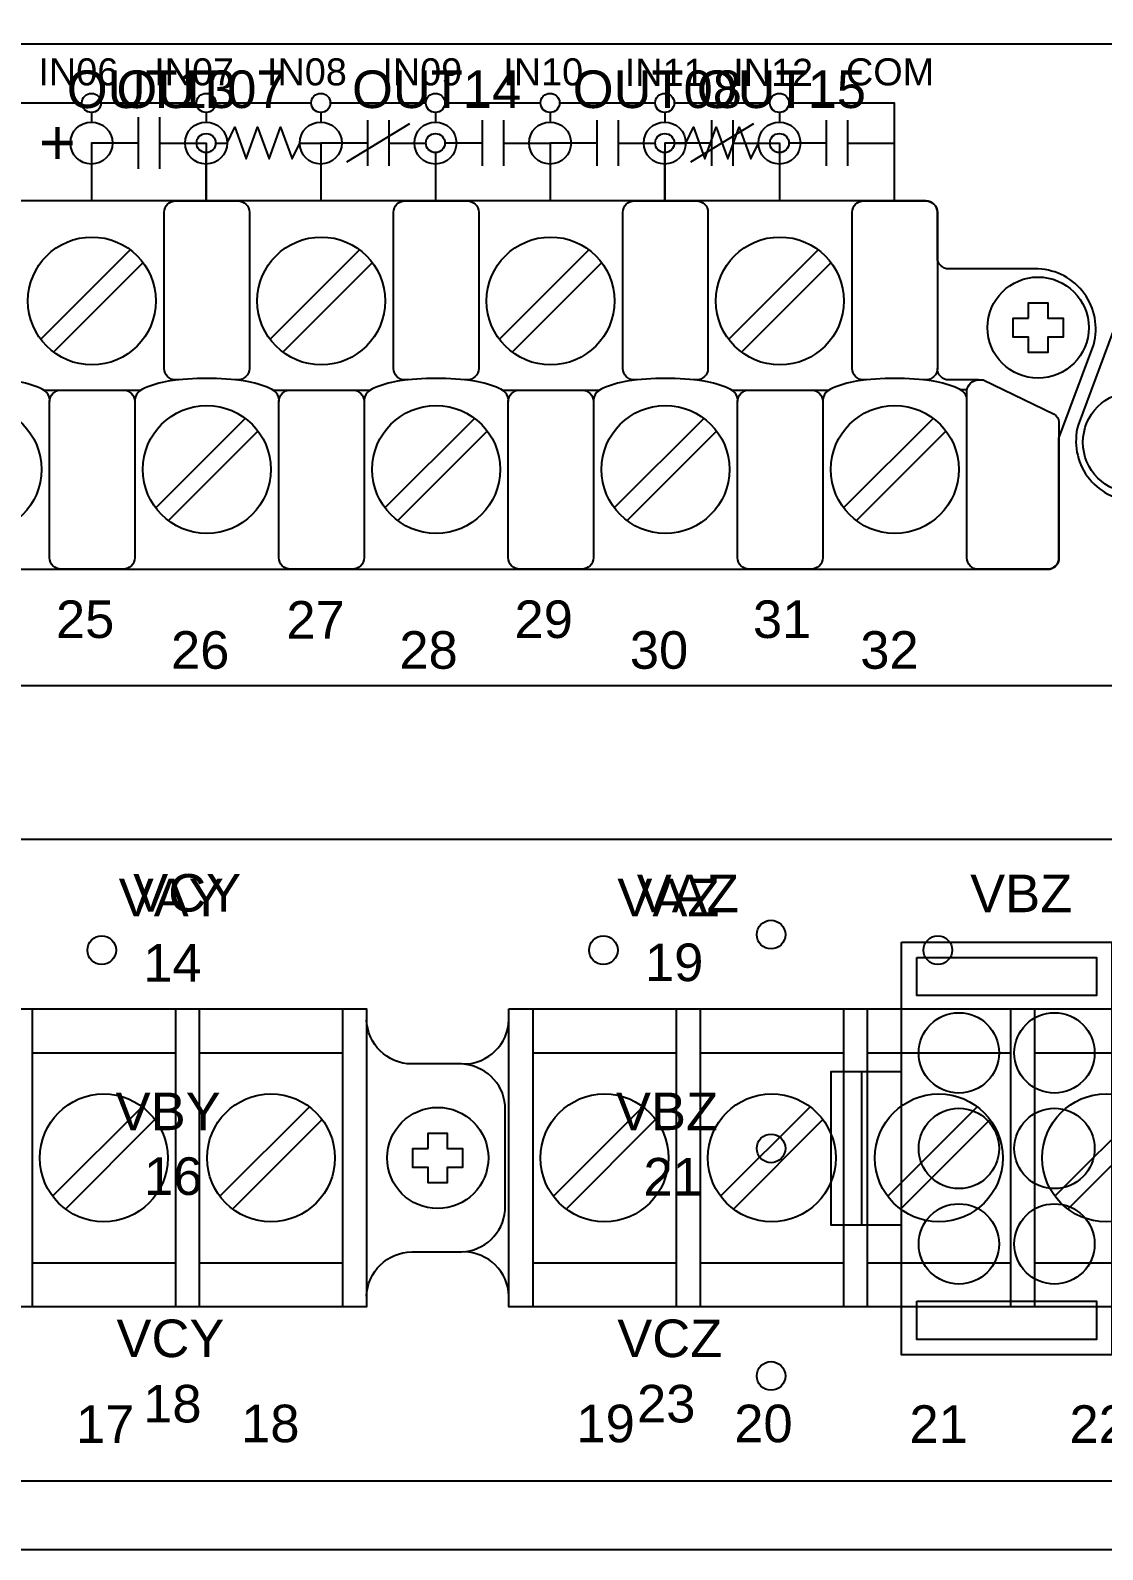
# Model space of a CAD drawing. Extents: x 1 to 47.7, y 0.3 to 34.2.
# Drawn here: x 35.614 to 38.419, y 8.595 to 12.571 of the extents above; entities that cross this region are included whole.
import ezdxf

# ---------------------------------------------------------------- set-up
doc = ezdxf.new("R2010")
doc.units = 0
doc.header["$MEASUREMENT"] = 0
for name, color, linetype in [('1_1__1__SCREW_TERMINAL', 7, 'CONTINUOUS'), ('1_2__2__CONNECTORIZED', 7, 'CONTINUOUS'), ('5_1__0__EMPTY', 7, 'CONTINUOUS'), ('5_2__2___8__OPTOISO_IND_LS', 7, 'CONTINUOUS'), ('5_3__7___8__OPTOISO_IND_LS', 7, 'CONTINUOUS'), ('5_4__4___24__OPTOISO_LS_IN', 7, 'CONTINUOUS'), ('5_5__D___24__OPTOISO_LS_IN', 7, 'CONTINUOUS'), ('5_6__8___8__OPTOISO_IND_LS', 7, 'CONTINUOUS'), ('6_0______DWG_', 7, 'CONTINUOUS')]:
    doc.layers.add(name, color=color, linetype=linetype)
doc.styles.add('ARIAL', font='arial.ttf')

msp = doc.modelspace()

# ---------------------------------------------------------------- linework, layer by layer
at = {"layer": '1_1__1__SCREW_TERMINAL'}
for points in [[(33.8054, 10.0103), (36.493, 10.0103), (36.493, 9.2303), (33.8054, 9.2303)], [(36.8655, 10.0103), (39.5531, 10.0103), (39.5531, 9.2303), (36.8655, 9.2303)], [(36.6544, 9.6451), (36.6544, 9.6854), (36.7043, 9.6854), (36.7043, 9.6451), (36.7445, 9.6451), (36.7445, 9.5951), (36.7043, 9.5951), (36.7043, 9.5552), (36.6544, 9.5552), (36.6544, 9.5951), (36.6142, 9.5951), (36.6142, 9.6451)]]:
    msp.add_lwpolyline(points, close=True, dxfattribs=at)
for points in [[(35.6181, 10.0103), (35.6181, 9.2303)], [(35.9931, 10.0103), (35.9931, 9.2303)], [(36.0554, 10.0103), (36.0554, 9.2303)], [(36.4304, 10.0103), (36.4304, 9.2303)], [(36.9281, 10.0103), (36.9281, 9.2303)], [(37.3031, 10.0103), (37.3031, 9.2303)], [(37.3656, 10.0103), (37.3656, 9.2303)], [(37.7406, 10.0103), (37.7406, 9.2303)], [(37.8031, 10.0103), (37.8031, 9.2303)], [(38.1781, 10.0103), (38.1781, 9.2303)], [(38.2407, 10.0103), (38.2407, 9.2303)], [(35.6181, 9.8952), (35.9931, 9.8952)], [(36.0554, 9.8952), (36.4304, 9.8952)], [(36.9281, 9.8952), (37.3031, 9.8952)], [(37.3656, 9.8952), (37.7406, 9.8952)], [(37.8031, 9.8952), (38.1781, 9.8952)], [(38.2407, 9.8952), (38.6157, 9.8952)], [(35.9059, 9.7543), (35.6717, 9.5201)], [(36.3434, 9.7543), (36.1092, 9.5201)], [(37.216, 9.7543), (36.9819, 9.5201)], [(37.6536, 9.7543), (37.4194, 9.5201)], [(38.0909, 9.7543), (37.8567, 9.5201)], [(38.5285, 9.7543), (38.2943, 9.5201)], [(35.9393, 9.7208), (35.7051, 9.4867)], [(36.3768, 9.7208), (36.1426, 9.4867)], [(37.2495, 9.7208), (37.0153, 9.4867)], [(37.687, 9.7208), (37.4528, 9.4867)], [(38.1243, 9.7208), (37.8902, 9.4867)], [(38.5619, 9.7208), (38.3277, 9.4867)], [(35.9931, 9.3454), (35.6181, 9.3454)], [(36.4304, 9.3454), (36.0554, 9.3454)], [(37.3031, 9.3454), (36.9281, 9.3454)], [(37.7406, 9.3454), (37.3656, 9.3454)], [(38.1781, 9.3454), (37.8031, 9.3454)], [(38.6157, 9.3454), (38.2407, 9.3454)]]:
    msp.add_lwpolyline(points, dxfattribs=at)
for points in [[(36.4932, 9.2584, -0.403969), (36.6111, 9.3743), (36.7413, 9.3743, 0.374201), (36.8559, 9.4831), (36.8559, 9.7575, 0.374201), (36.7413, 9.8663), (36.6111, 9.8663, -0.403969), (36.4932, 9.9822)], [(36.7475, 9.8663, 0.403969), (36.8655, 9.9822)], [(36.8655, 9.2584, 0.403969), (36.7475, 9.3743)]]:
    msp.add_lwpolyline(points, format="xyb", dxfattribs=at)
for centre, radius in [((35.8002, 10.1642), 0.0375), ((37.1128, 10.1642), 0.0375), ((37.9878, 10.1642), 0.0375), ((35.8055, 9.6205), 0.1673), ((36.243, 9.6205), 0.1673), ((37.1157, 9.6205), 0.1673), ((37.5532, 9.6205), 0.1673), ((37.9905, 9.6205), 0.1673), ((38.4281, 9.6205), 0.1673), ((36.6793, 9.6203), 0.1324)]:
    msp.add_circle(centre, radius, dxfattribs=at)
at = {"layer": '1_2__2__CONNECTORIZED'}
for points in [[(37.8931, 10.1853), (38.4429, 10.1853), (38.4429, 9.1053), (37.8931, 9.1053)], [(37.933, 10.1452), (38.403, 10.1452), (38.403, 10.0453), (37.933, 10.0453)], [(37.933, 9.2453), (38.403, 9.2453), (38.403, 9.1452), (37.933, 9.1452)]]:
    msp.add_lwpolyline(points, close=True, dxfattribs=at)
for points in [[(37.8931, 9.8453), (37.7081, 9.8453), (37.7081, 9.4453), (37.8931, 9.4453)], [(37.788, 9.8453), (37.788, 9.4453)]]:
    msp.add_lwpolyline(points, dxfattribs=at)
for centre, radius in [((37.5514, 10.2049), 0.0375), ((38.0429, 9.8952), 0.1051), ((38.2929, 9.8952), 0.1051), ((38.0429, 9.6451), 0.1051), ((38.2929, 9.6451), 0.1051), ((37.5514, 9.6453), 0.0375), ((38.0429, 9.3952), 0.1051), ((38.2929, 9.3952), 0.1051), ((37.5514, 9.0498), 0.0375)]:
    msp.add_circle(centre, radius, dxfattribs=at)
at = {"layer": '5_1__0__EMPTY'}
for points in [[(37.9565, 12.1253), (32.9754, 12.1254, 0.414215), (32.9454, 12.0954), (32.9455, 11.7825), (32.8546, 11.5377, 0.47859), (32.9996, 11.3392), (33.233, 11.3392, -0.414214), (33.263, 11.3092), (33.263, 11.1912, 0.414213), (33.293, 11.1612), (38.2748, 11.1611, 0.414214), (38.3048, 11.1911), (38.3048, 11.5042), (38.3957, 11.7489, 0.480048), (38.2507, 11.9471), (38.0165, 11.9471, -0.414214), (37.9865, 11.9771), (37.9865, 12.0953, 0.414212), (37.9565, 12.1253), (37.9565, 12.1253)], [(43.4565, 12.1253), (38.4754, 12.1254, 0.414215), (38.4454, 12.0954), (38.4455, 11.7825), (38.3546, 11.5377, 0.47859), (38.4996, 11.3392), (38.733, 11.3392, -0.414214), (38.763, 11.3092), (38.763, 11.1912, 0.414213), (38.793, 11.1612), (43.7748, 11.1611, 0.414214), (43.8048, 11.1911), (43.8048, 11.5042), (43.8957, 11.7489, 0.480048), (43.7507, 11.9471), (43.5165, 11.9471, -0.414214), (43.4865, 11.9771), (43.4865, 12.0953, 0.414212), (43.4565, 12.1253), (43.4565, 12.1253)]]:
    msp.add_lwpolyline(points, format="xyb", dxfattribs=at)
msp.add_lwpolyline([(38.2252, 11.8182), (38.2252, 11.8585), (38.2752, 11.8585), (38.2752, 11.8182), (38.3153, 11.8182), (38.3153, 11.7683), (38.2752, 11.7683), (38.2752, 11.7283), (38.2252, 11.7283), (38.2252, 11.7683), (38.1851, 11.7683), (38.1851, 11.8182)], close=True, dxfattribs=at)
for centre in [(38.2502, 11.7934), (38.5, 11.4933)]:
    msp.add_circle(centre, 0.1324, dxfattribs=at)
at = {"layer": '5_2__2___8__OPTOISO_IND_LS'}
for points in [[(35.8953, 12.344), (35.8953, 12.209)], [(35.951, 12.344), (35.951, 12.209)], [(36.6056, 12.3265), (36.4406, 12.2265)], [(36.4953, 12.3365), (36.4953, 12.2165)], [(36.551, 12.3365), (36.551, 12.2165)], [(36.7953, 12.3365), (36.7953, 12.2165)], [(36.851, 12.3365), (36.851, 12.2165)], [(37.5056, 12.3265), (37.3406, 12.2265)], [(37.3953, 12.3365), (37.3953, 12.2165)], [(37.451, 12.3365), (37.451, 12.2165)], [(37.6953, 12.3365), (37.6953, 12.2165)], [(37.751, 12.3365), (37.751, 12.2165)], [(35.8953, 12.2765), (35.7732, 12.2765), (35.7732, 12.1253)], [(35.951, 12.2765), (36.0732, 12.2765), (36.0732, 12.1253)], [(36.4953, 12.2765), (36.3732, 12.2765), (36.3732, 12.1253)], [(36.551, 12.2765), (36.6482, 12.2765)], [(36.6732, 12.2515), (36.6732, 12.1253)], [(36.7953, 12.2765), (36.6982, 12.2765)], [(36.851, 12.2765), (36.9732, 12.2765), (36.9732, 12.1253)], [(37.3953, 12.2765), (37.2732, 12.2765), (37.2732, 12.1253)], [(37.451, 12.2765), (37.5482, 12.2765)], [(37.5732, 12.2515), (37.5732, 12.1253)], [(37.6953, 12.2765), (37.5982, 12.2765)], [(37.751, 12.2765), (37.8732, 12.2765), (37.8732, 12.1253)], [(35.8749, 11.997), (35.6407, 11.7628)], [(36.4749, 11.997), (36.2407, 11.7628)], [(37.0749, 11.997), (36.8407, 11.7628)], [(37.6749, 11.997), (37.4407, 11.7628)], [(35.9083, 11.9635), (35.6741, 11.7294)], [(36.5083, 11.9635), (36.2741, 11.7294)], [(37.1083, 11.9635), (36.8741, 11.7294)], [(37.7083, 11.9635), (37.4741, 11.7294)], [(35.648, 11.6299), (35.9031, 11.6299)], [(36.248, 11.6299), (36.5031, 11.6299)], [(36.848, 11.6299), (37.1031, 11.6299)], [(37.448, 11.6299), (37.7031, 11.6299)], [(38.064, 11.6306), (38.047, 11.6306)], [(36.1755, 11.556), (35.9413, 11.3218)], [(36.7755, 11.556), (36.5413, 11.3218)], [(37.3755, 11.556), (37.1413, 11.3218)], [(37.9755, 11.556), (37.7414, 11.3218)], [(36.2089, 11.5225), (35.9748, 11.2884)], [(36.8089, 11.5225), (36.5748, 11.2884)], [(37.4089, 11.5225), (37.1748, 11.2884)], [(38.009, 11.5225), (37.7748, 11.2884)]]:
    msp.add_lwpolyline(points, dxfattribs=at)
for points in [[(33.263, 11.1912, 0.414213), (33.293, 11.1612), (38.2748, 11.1611, 0.414214), (38.3048, 11.1911), (38.3048, 11.5042), (38.3957, 11.7489, 0.480048), (38.2507, 11.9471), (38.0165, 11.9471, -0.414214), (37.9865, 11.9771), (37.9865, 12.0953, 0.414212), (37.9565, 12.1253), (37.9565, 12.1253), (32.9754, 12.1254, 0.414215), (32.9454, 12.0954), (32.9455, 11.7825), (32.8546, 11.5377, 0.47859), (32.9996, 11.3392), (33.233, 11.3392, -0.414214), (33.263, 11.3092)], [(36.0015, 11.6566), (35.9936, 11.6566, -0.414214), (35.9636, 11.6866), (35.9636, 12.0953, -0.414214), (35.9936, 12.1253), (36.1564, 12.1253, -0.414214), (36.1864, 12.0953), (36.1864, 11.6866, -0.414214), (36.1564, 11.6566), (36.1496, 11.6566)], [(36.6015, 11.6566), (36.5936, 11.6566, -0.414214), (36.5636, 11.6866), (36.5636, 12.0953, -0.414214), (36.5936, 12.1253), (36.7564, 12.1253, -0.414214), (36.7864, 12.0953), (36.7864, 11.6866, -0.414214), (36.7564, 11.6566), (36.7496, 11.6566)], [(37.2015, 11.6566), (37.1936, 11.6566, -0.414214), (37.1636, 11.6866), (37.1636, 12.0953, -0.414214), (37.1936, 12.1253), (37.3564, 12.1253, -0.414214), (37.3864, 12.0953), (37.3864, 11.6866, -0.414214), (37.3564, 11.6566), (37.3496, 11.6566)], [(37.8015, 11.6566), (37.7936, 11.6566, -0.414214), (37.7636, 11.6866), (37.7636, 12.0953, -0.414214), (37.7936, 12.1253), (37.9565, 12.1253, -0.414214), (37.9865, 12.0953), (37.9865, 11.6866, -0.414214), (37.9565, 11.6566), (37.9496, 11.6566)], [(38.763, 11.1912, 0.414213), (38.793, 11.1612), (43.7748, 11.1611, 0.414214), (43.8048, 11.1911), (43.8048, 11.5042), (43.8957, 11.7489, 0.480048), (43.7507, 11.9471), (43.5165, 11.9471, -0.414214), (43.4865, 11.9771), (43.4865, 12.0953, 0.414212), (43.4565, 12.1253), (43.4565, 12.1253), (38.4754, 12.1254, 0.414215), (38.4454, 12.0954), (38.4455, 11.7825), (38.3546, 11.5377, 0.47859), (38.4996, 11.3392), (38.733, 11.3392, -0.414214), (38.763, 11.3092)], [(35.6645, 11.5999, 0.191033), (35.656, 11.6238, 0.081668), (35.6404, 11.634, 0.0591), (35.5767, 11.6533, 0.034646), (35.4751, 11.6604, 0.03436), (35.3744, 11.6533, 0.0591), (35.3107, 11.634, 0.081668), (35.2951, 11.6238, 0.191033), (35.2866, 11.5999)], [(36.2645, 11.5999, 0.191033), (36.256, 11.6238, 0.081668), (36.2404, 11.634, 0.0591), (36.1767, 11.6533, 0.034646), (36.0751, 11.6604, 0.03436), (35.9744, 11.6533, 0.0591), (35.9107, 11.634, 0.081668), (35.8951, 11.6238, 0.191033), (35.8866, 11.5999)], [(36.8645, 11.5999, 0.191033), (36.856, 11.6238, 0.081668), (36.8404, 11.634, 0.0591), (36.7767, 11.6533, 0.034646), (36.6751, 11.6604, 0.03436), (36.5744, 11.6533, 0.0591), (36.5107, 11.634, 0.081668), (36.4951, 11.6238, 0.191033), (36.4866, 11.5999)], [(37.4645, 11.5999, 0.191033), (37.456, 11.6238, 0.081668), (37.4404, 11.634, 0.0591), (37.3767, 11.6533, 0.034646), (37.2751, 11.6604, 0.03436), (37.1745, 11.6533, 0.0591), (37.1107, 11.634, 0.081668), (37.0951, 11.6238, 0.191033), (37.0866, 11.5999)], [(38.0638, 11.6084, 0.127742), (38.056, 11.6238, 0.081668), (38.0404, 11.634, 0.0591), (37.9767, 11.6533, 0.034646), (37.8752, 11.6604, 0.03436), (37.7745, 11.6533, 0.0591), (37.7108, 11.634, 0.081668), (37.6951, 11.6238, 0.191033), (37.6866, 11.5999)], [(38.0938, 11.6565), (38.0165, 11.6564, -0.414214), (37.9865, 11.6864)], [(35.8566, 11.6299, -0.414214), (35.8866, 11.5999), (35.8866, 11.1912, -0.414214), (35.8566, 11.1612), (35.6937, 11.1612, -0.414214), (35.6637, 11.1912), (35.6637, 11.5999, -0.414214), (35.6937, 11.6299)], [(36.4566, 11.6299, -0.414214), (36.4866, 11.5999), (36.4866, 11.1912, -0.414214), (36.4566, 11.1612), (36.2937, 11.1612, -0.414214), (36.2637, 11.1912), (36.2637, 11.5999, -0.414214), (36.2937, 11.6299)], [(37.0566, 11.6299, -0.414214), (37.0866, 11.5999), (37.0866, 11.1912, -0.414214), (37.0566, 11.1612), (36.8938, 11.1612, -0.414214), (36.8638, 11.1912), (36.8638, 11.5999, -0.414214), (36.8938, 11.6299)], [(37.6566, 11.6299, -0.414214), (37.6866, 11.5999), (37.6866, 11.1912, -0.414214), (37.6566, 11.1612), (37.4938, 11.1612, -0.414214), (37.4638, 11.1912), (37.4638, 11.5999, -0.414214), (37.4938, 11.6299)]]:
    msp.add_lwpolyline(points, format="xyb", dxfattribs=at)
msp.add_lwpolyline([(38.2252, 11.8182), (38.2252, 11.8585), (38.2752, 11.8585), (38.2752, 11.8182), (38.3153, 11.8182), (38.3153, 11.7683), (38.2752, 11.7683), (38.2752, 11.7283), (38.2252, 11.7283), (38.2252, 11.7683), (38.1851, 11.7683), (38.1851, 11.8182)], close=True, dxfattribs=at)
msp.add_lwpolyline([(38.2781, 11.1613), (38.0938, 11.1611, -0.414214), (38.0638, 11.1911), (38.0638, 11.6282, -0.390527), (38.0938, 11.6565), (38.106, 11.6565), (38.2919, 11.5668, -0.241514), (38.3048, 11.5468), (38.3048, 11.1911, -0.422157)], format="xyb", close=True, dxfattribs=at)
for centre, radius in [((36.6732, 12.2765), 0.025), ((37.5732, 12.2765), 0.025), ((35.7745, 11.8632), 0.1673), ((36.3745, 11.8632), 0.1673), ((36.9745, 11.8632), 0.1673), ((37.5745, 11.8632), 0.1673), ((38.2502, 11.7934), 0.1324), ((38.5, 11.4933), 0.1324), ((35.4751, 11.4222), 0.1673), ((36.0751, 11.4222), 0.1673), ((36.6751, 11.4222), 0.1673), ((37.2751, 11.4222), 0.1673), ((37.8752, 11.4222), 0.1673)]:
    msp.add_circle(centre, radius, dxfattribs=at)
at = {"layer": '5_3__7___8__OPTOISO_IND_LS'}
for points in [[(35.8953, 12.344), (35.8953, 12.209)], [(35.951, 12.344), (35.951, 12.209)], [(36.6056, 12.3265), (36.4406, 12.2265)], [(36.4953, 12.3365), (36.4953, 12.2165)], [(36.551, 12.3365), (36.551, 12.2165)], [(36.7953, 12.3365), (36.7953, 12.2165)], [(36.851, 12.3365), (36.851, 12.2165)], [(37.5056, 12.3265), (37.3406, 12.2265)], [(37.3953, 12.3365), (37.3953, 12.2165)], [(37.451, 12.3365), (37.451, 12.2165)], [(37.6953, 12.3365), (37.6953, 12.2165)], [(37.751, 12.3365), (37.751, 12.2165)], [(35.8953, 12.2765), (35.7732, 12.2765), (35.7732, 12.1253)], [(35.951, 12.2765), (36.0732, 12.2765), (36.0732, 12.1253)], [(36.4953, 12.2765), (36.3732, 12.2765), (36.3732, 12.1253)], [(36.551, 12.2765), (36.6482, 12.2765)], [(36.6732, 12.2515), (36.6732, 12.1253)], [(36.7953, 12.2765), (36.6982, 12.2765)], [(36.851, 12.2765), (36.9732, 12.2765), (36.9732, 12.1253)], [(37.3953, 12.2765), (37.2732, 12.2765), (37.2732, 12.1253)], [(37.451, 12.2765), (37.5482, 12.2765)], [(37.5732, 12.2515), (37.5732, 12.1253)], [(37.6953, 12.2765), (37.5982, 12.2765)], [(37.751, 12.2765), (37.8732, 12.2765), (37.8732, 12.1253)], [(35.8749, 11.997), (35.6407, 11.7628)], [(36.4749, 11.997), (36.2407, 11.7628)], [(37.0749, 11.997), (36.8407, 11.7628)], [(37.6749, 11.997), (37.4407, 11.7628)], [(35.9083, 11.9635), (35.6741, 11.7294)], [(36.5083, 11.9635), (36.2741, 11.7294)], [(37.1083, 11.9635), (36.8741, 11.7294)], [(37.7083, 11.9635), (37.4741, 11.7294)], [(35.648, 11.6299), (35.9031, 11.6299)], [(36.248, 11.6299), (36.5031, 11.6299)], [(36.848, 11.6299), (37.1031, 11.6299)], [(37.448, 11.6299), (37.7031, 11.6299)], [(38.064, 11.6306), (38.047, 11.6306)], [(36.1755, 11.556), (35.9413, 11.3218)], [(36.7755, 11.556), (36.5413, 11.3218)], [(37.3755, 11.556), (37.1413, 11.3218)], [(37.9755, 11.556), (37.7414, 11.3218)], [(36.2089, 11.5225), (35.9748, 11.2884)], [(36.8089, 11.5225), (36.5748, 11.2884)], [(37.4089, 11.5225), (37.1748, 11.2884)], [(38.009, 11.5225), (37.7748, 11.2884)]]:
    msp.add_lwpolyline(points, dxfattribs=at)
for points in [[(33.263, 11.1912, 0.414213), (33.293, 11.1612), (38.2748, 11.1611, 0.414214), (38.3048, 11.1911), (38.3048, 11.5042), (38.3957, 11.7489, 0.480048), (38.2507, 11.9471), (38.0165, 11.9471, -0.414214), (37.9865, 11.9771), (37.9865, 12.0953, 0.414212), (37.9565, 12.1253), (37.9565, 12.1253), (32.9754, 12.1254, 0.414215), (32.9454, 12.0954), (32.9455, 11.7825), (32.8546, 11.5377, 0.47859), (32.9996, 11.3392), (33.233, 11.3392, -0.414214), (33.263, 11.3092)], [(36.0015, 11.6566), (35.9936, 11.6566, -0.414214), (35.9636, 11.6866), (35.9636, 12.0953, -0.414214), (35.9936, 12.1253), (36.1564, 12.1253, -0.414214), (36.1864, 12.0953), (36.1864, 11.6866, -0.414214), (36.1564, 11.6566), (36.1496, 11.6566)], [(36.6015, 11.6566), (36.5936, 11.6566, -0.414214), (36.5636, 11.6866), (36.5636, 12.0953, -0.414214), (36.5936, 12.1253), (36.7564, 12.1253, -0.414214), (36.7864, 12.0953), (36.7864, 11.6866, -0.414214), (36.7564, 11.6566), (36.7496, 11.6566)], [(37.2015, 11.6566), (37.1936, 11.6566, -0.414214), (37.1636, 11.6866), (37.1636, 12.0953, -0.414214), (37.1936, 12.1253), (37.3564, 12.1253, -0.414214), (37.3864, 12.0953), (37.3864, 11.6866, -0.414214), (37.3564, 11.6566), (37.3496, 11.6566)], [(37.8015, 11.6566), (37.7936, 11.6566, -0.414214), (37.7636, 11.6866), (37.7636, 12.0953, -0.414214), (37.7936, 12.1253), (37.9565, 12.1253, -0.414214), (37.9865, 12.0953), (37.9865, 11.6866, -0.414214), (37.9565, 11.6566), (37.9496, 11.6566)], [(38.763, 11.1912, 0.414213), (38.793, 11.1612), (43.7748, 11.1611, 0.414214), (43.8048, 11.1911), (43.8048, 11.5042), (43.8957, 11.7489, 0.480048), (43.7507, 11.9471), (43.5165, 11.9471, -0.414214), (43.4865, 11.9771), (43.4865, 12.0953, 0.414212), (43.4565, 12.1253), (43.4565, 12.1253), (38.4754, 12.1254, 0.414215), (38.4454, 12.0954), (38.4455, 11.7825), (38.3546, 11.5377, 0.47859), (38.4996, 11.3392), (38.733, 11.3392, -0.414214), (38.763, 11.3092)], [(35.6645, 11.5999, 0.191033), (35.656, 11.6238, 0.081668), (35.6404, 11.634, 0.0591), (35.5767, 11.6533, 0.034646), (35.4751, 11.6604, 0.03436), (35.3744, 11.6533, 0.0591), (35.3107, 11.634, 0.081668), (35.2951, 11.6238, 0.191033), (35.2866, 11.5999)], [(36.2645, 11.5999, 0.191033), (36.256, 11.6238, 0.081668), (36.2404, 11.634, 0.0591), (36.1767, 11.6533, 0.034646), (36.0751, 11.6604, 0.03436), (35.9744, 11.6533, 0.0591), (35.9107, 11.634, 0.081668), (35.8951, 11.6238, 0.191033), (35.8866, 11.5999)], [(36.8645, 11.5999, 0.191033), (36.856, 11.6238, 0.081668), (36.8404, 11.634, 0.0591), (36.7767, 11.6533, 0.034646), (36.6751, 11.6604, 0.03436), (36.5744, 11.6533, 0.0591), (36.5107, 11.634, 0.081668), (36.4951, 11.6238, 0.191033), (36.4866, 11.5999)], [(37.4645, 11.5999, 0.191033), (37.456, 11.6238, 0.081668), (37.4404, 11.634, 0.0591), (37.3767, 11.6533, 0.034646), (37.2751, 11.6604, 0.03436), (37.1745, 11.6533, 0.0591), (37.1107, 11.634, 0.081668), (37.0951, 11.6238, 0.191033), (37.0866, 11.5999)], [(38.0638, 11.6084, 0.127742), (38.056, 11.6238, 0.081668), (38.0404, 11.634, 0.0591), (37.9767, 11.6533, 0.034646), (37.8752, 11.6604, 0.03436), (37.7745, 11.6533, 0.0591), (37.7108, 11.634, 0.081668), (37.6951, 11.6238, 0.191033), (37.6866, 11.5999)], [(38.0938, 11.6565), (38.0165, 11.6564, -0.414214), (37.9865, 11.6864)], [(35.8566, 11.6299, -0.414214), (35.8866, 11.5999), (35.8866, 11.1912, -0.414214), (35.8566, 11.1612), (35.6937, 11.1612, -0.414214), (35.6637, 11.1912), (35.6637, 11.5999, -0.414214), (35.6937, 11.6299)], [(36.4566, 11.6299, -0.414214), (36.4866, 11.5999), (36.4866, 11.1912, -0.414214), (36.4566, 11.1612), (36.2937, 11.1612, -0.414214), (36.2637, 11.1912), (36.2637, 11.5999, -0.414214), (36.2937, 11.6299)], [(37.0566, 11.6299, -0.414214), (37.0866, 11.5999), (37.0866, 11.1912, -0.414214), (37.0566, 11.1612), (36.8938, 11.1612, -0.414214), (36.8638, 11.1912), (36.8638, 11.5999, -0.414214), (36.8938, 11.6299)], [(37.6566, 11.6299, -0.414214), (37.6866, 11.5999), (37.6866, 11.1912, -0.414214), (37.6566, 11.1612), (37.4938, 11.1612, -0.414214), (37.4638, 11.1912), (37.4638, 11.5999, -0.414214), (37.4938, 11.6299)]]:
    msp.add_lwpolyline(points, format="xyb", dxfattribs=at)
msp.add_lwpolyline([(38.2252, 11.8182), (38.2252, 11.8585), (38.2752, 11.8585), (38.2752, 11.8182), (38.3153, 11.8182), (38.3153, 11.7683), (38.2752, 11.7683), (38.2752, 11.7283), (38.2252, 11.7283), (38.2252, 11.7683), (38.1851, 11.7683), (38.1851, 11.8182)], close=True, dxfattribs=at)
msp.add_lwpolyline([(38.2781, 11.1613), (38.0938, 11.1611, -0.414214), (38.0638, 11.1911), (38.0638, 11.6282, -0.390527), (38.0938, 11.6565), (38.106, 11.6565), (38.2919, 11.5668, -0.241514), (38.3048, 11.5468), (38.3048, 11.1911, -0.422157)], format="xyb", close=True, dxfattribs=at)
for centre, radius in [((36.6732, 12.2765), 0.025), ((37.5732, 12.2765), 0.025), ((35.7745, 11.8632), 0.1673), ((36.3745, 11.8632), 0.1673), ((36.9745, 11.8632), 0.1673), ((37.5745, 11.8632), 0.1673), ((38.2502, 11.7934), 0.1324), ((38.5, 11.4933), 0.1324), ((35.4751, 11.4222), 0.1673), ((36.0751, 11.4222), 0.1673), ((36.6751, 11.4222), 0.1673), ((37.2751, 11.4222), 0.1673), ((37.8752, 11.4222), 0.1673)]:
    msp.add_circle(centre, radius, dxfattribs=at)
at = {"layer": '5_4__4___24__OPTOISO_LS_IN'}
for points in [[(35.4982, 12.3815), (35.7482, 12.3815)], [(35.7982, 12.3815), (36.0482, 12.3815)], [(36.0982, 12.3815), (36.3482, 12.3815)], [(36.3982, 12.3815), (36.6482, 12.3815)], [(36.6982, 12.3815), (36.9482, 12.3815)], [(36.9982, 12.3815), (37.2482, 12.3815)], [(37.2982, 12.3815), (37.5482, 12.3815)], [(37.5982, 12.3815), (37.8732, 12.3815), (37.8732, 12.1253)], [(35.7732, 12.3565), (35.7732, 12.3315)], [(36.0732, 12.3565), (36.0732, 12.3315)], [(36.3732, 12.3565), (36.3732, 12.3315)], [(36.6732, 12.3565), (36.6732, 12.3315)], [(36.9732, 12.3565), (36.9732, 12.3315)], [(37.2732, 12.3565), (37.2732, 12.3315)], [(37.5732, 12.3565), (37.5732, 12.3315)], [(35.7732, 12.2215), (35.7732, 12.1253)], [(36.0732, 12.2215), (36.0732, 12.1253)], [(36.3732, 12.2215), (36.3732, 12.1253)], [(36.6732, 12.2215), (36.6732, 12.1253)], [(36.9732, 12.2215), (36.9732, 12.1253)], [(37.2732, 12.2215), (37.2732, 12.1253)], [(37.5732, 12.2215), (37.5732, 12.1253)], [(35.8749, 11.997), (35.6407, 11.7628)], [(36.4749, 11.997), (36.2407, 11.7628)], [(37.0749, 11.997), (36.8407, 11.7628)], [(37.6749, 11.997), (37.4407, 11.7628)], [(35.9083, 11.9635), (35.6741, 11.7294)], [(36.5083, 11.9635), (36.2741, 11.7294)], [(37.1083, 11.9635), (36.8741, 11.7294)], [(37.7083, 11.9635), (37.4741, 11.7294)], [(35.648, 11.6299), (35.9031, 11.6299)], [(36.248, 11.6299), (36.5031, 11.6299)], [(36.848, 11.6299), (37.1031, 11.6299)], [(37.448, 11.6299), (37.7031, 11.6299)], [(38.064, 11.6306), (38.047, 11.6306)], [(36.1755, 11.556), (35.9413, 11.3218)], [(36.7755, 11.556), (36.5413, 11.3218)], [(37.3755, 11.556), (37.1413, 11.3218)], [(37.9755, 11.556), (37.7414, 11.3218)], [(36.2089, 11.5225), (35.9748, 11.2884)], [(36.8089, 11.5225), (36.5748, 11.2884)], [(37.4089, 11.5225), (37.1748, 11.2884)], [(38.009, 11.5225), (37.7748, 11.2884)]]:
    msp.add_lwpolyline(points, dxfattribs=at)
for points in [[(33.263, 11.1912, 0.414213), (33.293, 11.1612), (38.2748, 11.1611, 0.414214), (38.3048, 11.1911), (38.3048, 11.5042), (38.3957, 11.7489, 0.480048), (38.2507, 11.9471), (38.0165, 11.9471, -0.414214), (37.9865, 11.9771), (37.9865, 12.0953, 0.414212), (37.9565, 12.1253), (37.9565, 12.1253), (32.9754, 12.1254, 0.414215), (32.9454, 12.0954), (32.9455, 11.7825), (32.8546, 11.5377, 0.47859), (32.9996, 11.3392), (33.233, 11.3392, -0.414214), (33.263, 11.3092)], [(36.0015, 11.6566), (35.9936, 11.6566, -0.414214), (35.9636, 11.6866), (35.9636, 12.0953, -0.414214), (35.9936, 12.1253), (36.1564, 12.1253, -0.414214), (36.1864, 12.0953), (36.1864, 11.6866, -0.414214), (36.1564, 11.6566), (36.1496, 11.6566)], [(36.6015, 11.6566), (36.5936, 11.6566, -0.414214), (36.5636, 11.6866), (36.5636, 12.0953, -0.414214), (36.5936, 12.1253), (36.7564, 12.1253, -0.414214), (36.7864, 12.0953), (36.7864, 11.6866, -0.414214), (36.7564, 11.6566), (36.7496, 11.6566)], [(37.2015, 11.6566), (37.1936, 11.6566, -0.414214), (37.1636, 11.6866), (37.1636, 12.0953, -0.414214), (37.1936, 12.1253), (37.3564, 12.1253, -0.414214), (37.3864, 12.0953), (37.3864, 11.6866, -0.414214), (37.3564, 11.6566), (37.3496, 11.6566)], [(37.8015, 11.6566), (37.7936, 11.6566, -0.414214), (37.7636, 11.6866), (37.7636, 12.0953, -0.414214), (37.7936, 12.1253), (37.9565, 12.1253, -0.414214), (37.9865, 12.0953), (37.9865, 11.6866, -0.414214), (37.9565, 11.6566), (37.9496, 11.6566)], [(38.763, 11.1912, 0.414213), (38.793, 11.1612), (43.7748, 11.1611, 0.414214), (43.8048, 11.1911), (43.8048, 11.5042), (43.8957, 11.7489, 0.480048), (43.7507, 11.9471), (43.5165, 11.9471, -0.414214), (43.4865, 11.9771), (43.4865, 12.0953, 0.414212), (43.4565, 12.1253), (43.4565, 12.1253), (38.4754, 12.1254, 0.414215), (38.4454, 12.0954), (38.4455, 11.7825), (38.3546, 11.5377, 0.47859), (38.4996, 11.3392), (38.733, 11.3392, -0.414214), (38.763, 11.3092)], [(35.6645, 11.5999, 0.191033), (35.656, 11.6238, 0.081668), (35.6404, 11.634, 0.0591), (35.5767, 11.6533, 0.034646), (35.4751, 11.6604, 0.03436), (35.3744, 11.6533, 0.0591), (35.3107, 11.634, 0.081668), (35.2951, 11.6238, 0.191033), (35.2866, 11.5999)], [(36.2645, 11.5999, 0.191033), (36.256, 11.6238, 0.081668), (36.2404, 11.634, 0.0591), (36.1767, 11.6533, 0.034646), (36.0751, 11.6604, 0.03436), (35.9744, 11.6533, 0.0591), (35.9107, 11.634, 0.081668), (35.8951, 11.6238, 0.191033), (35.8866, 11.5999)], [(36.8645, 11.5999, 0.191033), (36.856, 11.6238, 0.081668), (36.8404, 11.634, 0.0591), (36.7767, 11.6533, 0.034646), (36.6751, 11.6604, 0.03436), (36.5744, 11.6533, 0.0591), (36.5107, 11.634, 0.081668), (36.4951, 11.6238, 0.191033), (36.4866, 11.5999)], [(37.4645, 11.5999, 0.191033), (37.456, 11.6238, 0.081668), (37.4404, 11.634, 0.0591), (37.3767, 11.6533, 0.034646), (37.2751, 11.6604, 0.03436), (37.1745, 11.6533, 0.0591), (37.1107, 11.634, 0.081668), (37.0951, 11.6238, 0.191033), (37.0866, 11.5999)], [(38.0638, 11.6084, 0.127742), (38.056, 11.6238, 0.081668), (38.0404, 11.634, 0.0591), (37.9767, 11.6533, 0.034646), (37.8752, 11.6604, 0.03436), (37.7745, 11.6533, 0.0591), (37.7108, 11.634, 0.081668), (37.6951, 11.6238, 0.191033), (37.6866, 11.5999)], [(38.0938, 11.6565), (38.0165, 11.6564, -0.414214), (37.9865, 11.6864)], [(35.8566, 11.6299, -0.414214), (35.8866, 11.5999), (35.8866, 11.1912, -0.414214), (35.8566, 11.1612), (35.6937, 11.1612, -0.414214), (35.6637, 11.1912), (35.6637, 11.5999, -0.414214), (35.6937, 11.6299)], [(36.4566, 11.6299, -0.414214), (36.4866, 11.5999), (36.4866, 11.1912, -0.414214), (36.4566, 11.1612), (36.2937, 11.1612, -0.414214), (36.2637, 11.1912), (36.2637, 11.5999, -0.414214), (36.2937, 11.6299)], [(37.0566, 11.6299, -0.414214), (37.0866, 11.5999), (37.0866, 11.1912, -0.414214), (37.0566, 11.1612), (36.8938, 11.1612, -0.414214), (36.8638, 11.1912), (36.8638, 11.5999, -0.414214), (36.8938, 11.6299)], [(37.6566, 11.6299, -0.414214), (37.6866, 11.5999), (37.6866, 11.1912, -0.414214), (37.6566, 11.1612), (37.4938, 11.1612, -0.414214), (37.4638, 11.1912), (37.4638, 11.5999, -0.414214), (37.4938, 11.6299)]]:
    msp.add_lwpolyline(points, format="xyb", dxfattribs=at)
msp.add_lwpolyline([(38.2252, 11.8182), (38.2252, 11.8585), (38.2752, 11.8585), (38.2752, 11.8182), (38.3153, 11.8182), (38.3153, 11.7683), (38.2752, 11.7683), (38.2752, 11.7283), (38.2252, 11.7283), (38.2252, 11.7683), (38.1851, 11.7683), (38.1851, 11.8182)], close=True, dxfattribs=at)
msp.add_lwpolyline([(38.2781, 11.1613), (38.0938, 11.1611, -0.414214), (38.0638, 11.1911), (38.0638, 11.6282, -0.390527), (38.0938, 11.6565), (38.106, 11.6565), (38.2919, 11.5668, -0.241514), (38.3048, 11.5468), (38.3048, 11.1911, -0.422157)], format="xyb", close=True, dxfattribs=at)
for centre, radius in [((35.7732, 12.3815), 0.025), ((36.0732, 12.3815), 0.025), ((36.3732, 12.3815), 0.025), ((36.6732, 12.3815), 0.025), ((36.9732, 12.3815), 0.025), ((37.2732, 12.3815), 0.025), ((37.5732, 12.3815), 0.025), ((35.7732, 12.2765), 0.055), ((36.0732, 12.2765), 0.055), ((36.3732, 12.2765), 0.055), ((36.6732, 12.2765), 0.055), ((36.9732, 12.2765), 0.055), ((37.2732, 12.2765), 0.055), ((37.5732, 12.2765), 0.055), ((35.7745, 11.8632), 0.1673), ((36.3745, 11.8632), 0.1673), ((36.9745, 11.8632), 0.1673), ((37.5745, 11.8632), 0.1673), ((38.2502, 11.7934), 0.1324), ((38.5, 11.4933), 0.1324), ((35.4751, 11.4222), 0.1673), ((36.0751, 11.4222), 0.1673), ((36.6751, 11.4222), 0.1673), ((37.2751, 11.4222), 0.1673), ((37.8752, 11.4222), 0.1673)]:
    msp.add_circle(centre, radius, dxfattribs=at)
at = {"layer": '5_5__D___24__OPTOISO_LS_IN'}
for points in [[(35.4982, 12.3815), (35.7482, 12.3815)], [(35.7982, 12.3815), (36.0482, 12.3815)], [(36.0982, 12.3815), (36.3482, 12.3815)], [(36.3982, 12.3815), (36.6482, 12.3815)], [(36.6982, 12.3815), (36.9482, 12.3815)], [(36.9982, 12.3815), (37.2482, 12.3815)], [(37.2982, 12.3815), (37.5482, 12.3815)], [(37.5982, 12.3815), (37.8732, 12.3815), (37.8732, 12.1253)], [(35.7732, 12.3565), (35.7732, 12.3315)], [(36.0732, 12.3565), (36.0732, 12.3315)], [(36.3732, 12.3565), (36.3732, 12.3315)], [(36.6732, 12.3565), (36.6732, 12.3315)], [(36.9732, 12.3565), (36.9732, 12.3315)], [(37.2732, 12.3565), (37.2732, 12.3315)], [(37.5732, 12.3565), (37.5732, 12.3315)], [(35.7732, 12.2215), (35.7732, 12.1253)], [(36.0732, 12.2215), (36.0732, 12.1253)], [(36.3732, 12.2215), (36.3732, 12.1253)], [(36.6732, 12.2215), (36.6732, 12.1253)], [(36.9732, 12.2215), (36.9732, 12.1253)], [(37.2732, 12.2215), (37.2732, 12.1253)], [(37.5732, 12.2215), (37.5732, 12.1253)], [(35.8749, 11.997), (35.6407, 11.7628)], [(36.4749, 11.997), (36.2407, 11.7628)], [(37.0749, 11.997), (36.8407, 11.7628)], [(37.6749, 11.997), (37.4407, 11.7628)], [(35.9083, 11.9635), (35.6741, 11.7294)], [(36.5083, 11.9635), (36.2741, 11.7294)], [(37.1083, 11.9635), (36.8741, 11.7294)], [(37.7083, 11.9635), (37.4741, 11.7294)], [(35.648, 11.6299), (35.9031, 11.6299)], [(36.248, 11.6299), (36.5031, 11.6299)], [(36.848, 11.6299), (37.1031, 11.6299)], [(37.448, 11.6299), (37.7031, 11.6299)], [(38.064, 11.6306), (38.047, 11.6306)], [(36.1755, 11.556), (35.9413, 11.3218)], [(36.7755, 11.556), (36.5413, 11.3218)], [(37.3755, 11.556), (37.1413, 11.3218)], [(37.9755, 11.556), (37.7414, 11.3218)], [(36.2089, 11.5225), (35.9748, 11.2884)], [(36.8089, 11.5225), (36.5748, 11.2884)], [(37.4089, 11.5225), (37.1748, 11.2884)], [(38.009, 11.5225), (37.7748, 11.2884)]]:
    msp.add_lwpolyline(points, dxfattribs=at)
for points in [[(33.263, 11.1912, 0.414213), (33.293, 11.1612), (38.2748, 11.1611, 0.414214), (38.3048, 11.1911), (38.3048, 11.5042), (38.3957, 11.7489, 0.480048), (38.2507, 11.9471), (38.0165, 11.9471, -0.414214), (37.9865, 11.9771), (37.9865, 12.0953, 0.414212), (37.9565, 12.1253), (37.9565, 12.1253), (32.9754, 12.1254, 0.414215), (32.9454, 12.0954), (32.9455, 11.7825), (32.8546, 11.5377, 0.47859), (32.9996, 11.3392), (33.233, 11.3392, -0.414214), (33.263, 11.3092)], [(36.0015, 11.6566), (35.9936, 11.6566, -0.414214), (35.9636, 11.6866), (35.9636, 12.0953, -0.414214), (35.9936, 12.1253), (36.1564, 12.1253, -0.414214), (36.1864, 12.0953), (36.1864, 11.6866, -0.414214), (36.1564, 11.6566), (36.1496, 11.6566)], [(36.6015, 11.6566), (36.5936, 11.6566, -0.414214), (36.5636, 11.6866), (36.5636, 12.0953, -0.414214), (36.5936, 12.1253), (36.7564, 12.1253, -0.414214), (36.7864, 12.0953), (36.7864, 11.6866, -0.414214), (36.7564, 11.6566), (36.7496, 11.6566)], [(37.2015, 11.6566), (37.1936, 11.6566, -0.414214), (37.1636, 11.6866), (37.1636, 12.0953, -0.414214), (37.1936, 12.1253), (37.3564, 12.1253, -0.414214), (37.3864, 12.0953), (37.3864, 11.6866, -0.414214), (37.3564, 11.6566), (37.3496, 11.6566)], [(37.8015, 11.6566), (37.7936, 11.6566, -0.414214), (37.7636, 11.6866), (37.7636, 12.0953, -0.414214), (37.7936, 12.1253), (37.9565, 12.1253, -0.414214), (37.9865, 12.0953), (37.9865, 11.6866, -0.414214), (37.9565, 11.6566), (37.9496, 11.6566)], [(38.763, 11.1912, 0.414213), (38.793, 11.1612), (43.7748, 11.1611, 0.414214), (43.8048, 11.1911), (43.8048, 11.5042), (43.8957, 11.7489, 0.480048), (43.7507, 11.9471), (43.5165, 11.9471, -0.414214), (43.4865, 11.9771), (43.4865, 12.0953, 0.414212), (43.4565, 12.1253), (43.4565, 12.1253), (38.4754, 12.1254, 0.414215), (38.4454, 12.0954), (38.4455, 11.7825), (38.3546, 11.5377, 0.47859), (38.4996, 11.3392), (38.733, 11.3392, -0.414214), (38.763, 11.3092)], [(35.6645, 11.5999, 0.191033), (35.656, 11.6238, 0.081668), (35.6404, 11.634, 0.0591), (35.5767, 11.6533, 0.034646), (35.4751, 11.6604, 0.03436), (35.3744, 11.6533, 0.0591), (35.3107, 11.634, 0.081668), (35.2951, 11.6238, 0.191033), (35.2866, 11.5999)], [(36.2645, 11.5999, 0.191033), (36.256, 11.6238, 0.081668), (36.2404, 11.634, 0.0591), (36.1767, 11.6533, 0.034646), (36.0751, 11.6604, 0.03436), (35.9744, 11.6533, 0.0591), (35.9107, 11.634, 0.081668), (35.8951, 11.6238, 0.191033), (35.8866, 11.5999)], [(36.8645, 11.5999, 0.191033), (36.856, 11.6238, 0.081668), (36.8404, 11.634, 0.0591), (36.7767, 11.6533, 0.034646), (36.6751, 11.6604, 0.03436), (36.5744, 11.6533, 0.0591), (36.5107, 11.634, 0.081668), (36.4951, 11.6238, 0.191033), (36.4866, 11.5999)], [(37.4645, 11.5999, 0.191033), (37.456, 11.6238, 0.081668), (37.4404, 11.634, 0.0591), (37.3767, 11.6533, 0.034646), (37.2751, 11.6604, 0.03436), (37.1745, 11.6533, 0.0591), (37.1107, 11.634, 0.081668), (37.0951, 11.6238, 0.191033), (37.0866, 11.5999)], [(38.0638, 11.6084, 0.127742), (38.056, 11.6238, 0.081668), (38.0404, 11.634, 0.0591), (37.9767, 11.6533, 0.034646), (37.8752, 11.6604, 0.03436), (37.7745, 11.6533, 0.0591), (37.7108, 11.634, 0.081668), (37.6951, 11.6238, 0.191033), (37.6866, 11.5999)], [(38.0938, 11.6565), (38.0165, 11.6564, -0.414214), (37.9865, 11.6864)], [(35.8566, 11.6299, -0.414214), (35.8866, 11.5999), (35.8866, 11.1912, -0.414214), (35.8566, 11.1612), (35.6937, 11.1612, -0.414214), (35.6637, 11.1912), (35.6637, 11.5999, -0.414214), (35.6937, 11.6299)], [(36.4566, 11.6299, -0.414214), (36.4866, 11.5999), (36.4866, 11.1912, -0.414214), (36.4566, 11.1612), (36.2937, 11.1612, -0.414214), (36.2637, 11.1912), (36.2637, 11.5999, -0.414214), (36.2937, 11.6299)], [(37.0566, 11.6299, -0.414214), (37.0866, 11.5999), (37.0866, 11.1912, -0.414214), (37.0566, 11.1612), (36.8938, 11.1612, -0.414214), (36.8638, 11.1912), (36.8638, 11.5999, -0.414214), (36.8938, 11.6299)], [(37.6566, 11.6299, -0.414214), (37.6866, 11.5999), (37.6866, 11.1912, -0.414214), (37.6566, 11.1612), (37.4938, 11.1612, -0.414214), (37.4638, 11.1912), (37.4638, 11.5999, -0.414214), (37.4938, 11.6299)]]:
    msp.add_lwpolyline(points, format="xyb", dxfattribs=at)
msp.add_lwpolyline([(38.2252, 11.8182), (38.2252, 11.8585), (38.2752, 11.8585), (38.2752, 11.8182), (38.3153, 11.8182), (38.3153, 11.7683), (38.2752, 11.7683), (38.2752, 11.7283), (38.2252, 11.7283), (38.2252, 11.7683), (38.1851, 11.7683), (38.1851, 11.8182)], close=True, dxfattribs=at)
msp.add_lwpolyline([(38.2781, 11.1613), (38.0938, 11.1611, -0.414214), (38.0638, 11.1911), (38.0638, 11.6282, -0.390527), (38.0938, 11.6565), (38.106, 11.6565), (38.2919, 11.5668, -0.241514), (38.3048, 11.5468), (38.3048, 11.1911, -0.422157)], format="xyb", close=True, dxfattribs=at)
for centre, radius in [((35.7732, 12.3815), 0.025), ((36.0732, 12.3815), 0.025), ((36.3732, 12.3815), 0.025), ((36.6732, 12.3815), 0.025), ((36.9732, 12.3815), 0.025), ((37.2732, 12.3815), 0.025), ((37.5732, 12.3815), 0.025), ((35.7732, 12.2765), 0.055), ((36.0732, 12.2765), 0.055), ((36.3732, 12.2765), 0.055), ((36.6732, 12.2765), 0.055), ((36.9732, 12.2765), 0.055), ((37.2732, 12.2765), 0.055), ((37.5732, 12.2765), 0.055), ((35.7745, 11.8632), 0.1673), ((36.3745, 11.8632), 0.1673), ((36.9745, 11.8632), 0.1673), ((37.5745, 11.8632), 0.1673), ((38.2502, 11.7934), 0.1324), ((38.5, 11.4933), 0.1324), ((35.4751, 11.4222), 0.1673), ((36.0751, 11.4222), 0.1673), ((36.6751, 11.4222), 0.1673), ((37.2751, 11.4222), 0.1673), ((37.8752, 11.4222), 0.1673)]:
    msp.add_circle(centre, radius, dxfattribs=at)
at = {"layer": '5_6__8___8__OPTOISO_IND_LS'}
for points in [[(35.8953, 12.3365), (35.8953, 12.2165)], [(35.951, 12.3365), (35.951, 12.2165)], [(37.0953, 12.3365), (37.0953, 12.2165)], [(37.151, 12.3365), (37.151, 12.2165)], [(36.0982, 12.2765), (36.1281, 12.2765), (36.1481, 12.3177), (36.1781, 12.2352), (36.2081, 12.3177), (36.2382, 12.2352), (36.2682, 12.3177), (36.2982, 12.2352), (36.3182, 12.2765), (36.3732, 12.2765), (36.3732, 12.1253)], [(37.2982, 12.2765), (37.3281, 12.2765), (37.3481, 12.3177), (37.3781, 12.2352), (37.4081, 12.3177), (37.4382, 12.2352), (37.4682, 12.3177), (37.4982, 12.2352), (37.5182, 12.2765), (37.5732, 12.2765), (37.5732, 12.1253)], [(35.8953, 12.2765), (35.7732, 12.2765), (35.7732, 12.1253)], [(35.951, 12.2765), (36.0482, 12.2765)], [(36.0732, 12.1253), (36.0732, 12.2515)], [(37.0953, 12.2765), (36.9732, 12.2765), (36.9732, 12.1253)], [(37.151, 12.2765), (37.2482, 12.2765)], [(37.2732, 12.1253), (37.2732, 12.2515)], [(35.8749, 11.997), (35.6407, 11.7628)], [(36.4749, 11.997), (36.2407, 11.7628)], [(37.0749, 11.997), (36.8407, 11.7628)], [(37.6749, 11.997), (37.4407, 11.7628)], [(35.9083, 11.9635), (35.6741, 11.7294)], [(36.5083, 11.9635), (36.2741, 11.7294)], [(37.1083, 11.9635), (36.8741, 11.7294)], [(37.7083, 11.9635), (37.4741, 11.7294)], [(35.648, 11.6299), (35.9031, 11.6299)], [(36.248, 11.6299), (36.5031, 11.6299)], [(36.848, 11.6299), (37.1031, 11.6299)], [(37.448, 11.6299), (37.7031, 11.6299)], [(38.064, 11.6306), (38.047, 11.6306)], [(36.1755, 11.556), (35.9413, 11.3218)], [(36.7755, 11.556), (36.5413, 11.3218)], [(37.3755, 11.556), (37.1413, 11.3218)], [(37.9755, 11.556), (37.7414, 11.3218)], [(36.2089, 11.5225), (35.9748, 11.2884)], [(36.8089, 11.5225), (36.5748, 11.2884)], [(37.4089, 11.5225), (37.1748, 11.2884)], [(38.009, 11.5225), (37.7748, 11.2884)]]:
    msp.add_lwpolyline(points, dxfattribs=at)
for points in [[(33.263, 11.1912, 0.414213), (33.293, 11.1612), (38.2748, 11.1611, 0.414214), (38.3048, 11.1911), (38.3048, 11.5042), (38.3957, 11.7489, 0.480048), (38.2507, 11.9471), (38.0165, 11.9471, -0.414214), (37.9865, 11.9771), (37.9865, 12.0953, 0.414212), (37.9565, 12.1253), (37.9565, 12.1253), (32.9754, 12.1254, 0.414215), (32.9454, 12.0954), (32.9455, 11.7825), (32.8546, 11.5377, 0.47859), (32.9996, 11.3392), (33.233, 11.3392, -0.414214), (33.263, 11.3092)], [(36.0015, 11.6566), (35.9936, 11.6566, -0.414214), (35.9636, 11.6866), (35.9636, 12.0953, -0.414214), (35.9936, 12.1253), (36.1564, 12.1253, -0.414214), (36.1864, 12.0953), (36.1864, 11.6866, -0.414214), (36.1564, 11.6566), (36.1496, 11.6566)], [(36.6015, 11.6566), (36.5936, 11.6566, -0.414214), (36.5636, 11.6866), (36.5636, 12.0953, -0.414214), (36.5936, 12.1253), (36.7564, 12.1253, -0.414214), (36.7864, 12.0953), (36.7864, 11.6866, -0.414214), (36.7564, 11.6566), (36.7496, 11.6566)], [(37.2015, 11.6566), (37.1936, 11.6566, -0.414214), (37.1636, 11.6866), (37.1636, 12.0953, -0.414214), (37.1936, 12.1253), (37.3564, 12.1253, -0.414214), (37.3864, 12.0953), (37.3864, 11.6866, -0.414214), (37.3564, 11.6566), (37.3496, 11.6566)], [(37.8015, 11.6566), (37.7936, 11.6566, -0.414214), (37.7636, 11.6866), (37.7636, 12.0953, -0.414214), (37.7936, 12.1253), (37.9565, 12.1253, -0.414214), (37.9865, 12.0953), (37.9865, 11.6866, -0.414214), (37.9565, 11.6566), (37.9496, 11.6566)], [(38.763, 11.1912, 0.414213), (38.793, 11.1612), (43.7748, 11.1611, 0.414214), (43.8048, 11.1911), (43.8048, 11.5042), (43.8957, 11.7489, 0.480048), (43.7507, 11.9471), (43.5165, 11.9471, -0.414214), (43.4865, 11.9771), (43.4865, 12.0953, 0.414212), (43.4565, 12.1253), (43.4565, 12.1253), (38.4754, 12.1254, 0.414215), (38.4454, 12.0954), (38.4455, 11.7825), (38.3546, 11.5377, 0.47859), (38.4996, 11.3392), (38.733, 11.3392, -0.414214), (38.763, 11.3092)], [(35.6645, 11.5999, 0.191033), (35.656, 11.6238, 0.081668), (35.6404, 11.634, 0.0591), (35.5767, 11.6533, 0.034646), (35.4751, 11.6604, 0.03436), (35.3744, 11.6533, 0.0591), (35.3107, 11.634, 0.081668), (35.2951, 11.6238, 0.191033), (35.2866, 11.5999)], [(36.2645, 11.5999, 0.191033), (36.256, 11.6238, 0.081668), (36.2404, 11.634, 0.0591), (36.1767, 11.6533, 0.034646), (36.0751, 11.6604, 0.03436), (35.9744, 11.6533, 0.0591), (35.9107, 11.634, 0.081668), (35.8951, 11.6238, 0.191033), (35.8866, 11.5999)], [(36.8645, 11.5999, 0.191033), (36.856, 11.6238, 0.081668), (36.8404, 11.634, 0.0591), (36.7767, 11.6533, 0.034646), (36.6751, 11.6604, 0.03436), (36.5744, 11.6533, 0.0591), (36.5107, 11.634, 0.081668), (36.4951, 11.6238, 0.191033), (36.4866, 11.5999)], [(37.4645, 11.5999, 0.191033), (37.456, 11.6238, 0.081668), (37.4404, 11.634, 0.0591), (37.3767, 11.6533, 0.034646), (37.2751, 11.6604, 0.03436), (37.1745, 11.6533, 0.0591), (37.1107, 11.634, 0.081668), (37.0951, 11.6238, 0.191033), (37.0866, 11.5999)], [(38.0638, 11.6084, 0.127742), (38.056, 11.6238, 0.081668), (38.0404, 11.634, 0.0591), (37.9767, 11.6533, 0.034646), (37.8752, 11.6604, 0.03436), (37.7745, 11.6533, 0.0591), (37.7108, 11.634, 0.081668), (37.6951, 11.6238, 0.191033), (37.6866, 11.5999)], [(38.0938, 11.6565), (38.0165, 11.6564, -0.414214), (37.9865, 11.6864)], [(35.8566, 11.6299, -0.414214), (35.8866, 11.5999), (35.8866, 11.1912, -0.414214), (35.8566, 11.1612), (35.6937, 11.1612, -0.414214), (35.6637, 11.1912), (35.6637, 11.5999, -0.414214), (35.6937, 11.6299)], [(36.4566, 11.6299, -0.414214), (36.4866, 11.5999), (36.4866, 11.1912, -0.414214), (36.4566, 11.1612), (36.2937, 11.1612, -0.414214), (36.2637, 11.1912), (36.2637, 11.5999, -0.414214), (36.2937, 11.6299)], [(37.0566, 11.6299, -0.414214), (37.0866, 11.5999), (37.0866, 11.1912, -0.414214), (37.0566, 11.1612), (36.8938, 11.1612, -0.414214), (36.8638, 11.1912), (36.8638, 11.5999, -0.414214), (36.8938, 11.6299)], [(37.6566, 11.6299, -0.414214), (37.6866, 11.5999), (37.6866, 11.1912, -0.414214), (37.6566, 11.1612), (37.4938, 11.1612, -0.414214), (37.4638, 11.1912), (37.4638, 11.5999, -0.414214), (37.4938, 11.6299)]]:
    msp.add_lwpolyline(points, format="xyb", dxfattribs=at)
msp.add_lwpolyline([(38.2252, 11.8182), (38.2252, 11.8585), (38.2752, 11.8585), (38.2752, 11.8182), (38.3153, 11.8182), (38.3153, 11.7683), (38.2752, 11.7683), (38.2752, 11.7283), (38.2252, 11.7283), (38.2252, 11.7683), (38.1851, 11.7683), (38.1851, 11.8182)], close=True, dxfattribs=at)
msp.add_lwpolyline([(38.2781, 11.1613), (38.0938, 11.1611, -0.414214), (38.0638, 11.1911), (38.0638, 11.6282, -0.390527), (38.0938, 11.6565), (38.106, 11.6565), (38.2919, 11.5668, -0.241514), (38.3048, 11.5468), (38.3048, 11.1911, -0.422157)], format="xyb", close=True, dxfattribs=at)
for centre, radius in [((36.0732, 12.2765), 0.025), ((37.2732, 12.2765), 0.025), ((35.7745, 11.8632), 0.1673), ((36.3745, 11.8632), 0.1673), ((36.9745, 11.8632), 0.1673), ((37.5745, 11.8632), 0.1673), ((38.2502, 11.7934), 0.1324), ((38.5, 11.4933), 0.1324), ((35.4751, 11.4222), 0.1673), ((36.0751, 11.4222), 0.1673), ((36.6751, 11.4222), 0.1673), ((37.2751, 11.4222), 0.1673), ((37.8752, 11.4222), 0.1673)]:
    msp.add_circle(centre, radius, dxfattribs=at)
at = {"layer": '6_0______DWG_'}
for points in [[(44.25, 8.6847), (44.25, 14.8147, 0.414214), (44.16, 14.9047), (27.09, 14.9047, 0.414214), (27, 14.8147), (27, 8.6847, 0.381966), (27.08, 8.5953), (44.17, 8.5953, 0.381966)], [(27.2942, 12.5363), (43.9545, 12.5363, -0.468367), (44.0044, 12.4763), (44.0044, 10.9063, -0.414132), (43.9545, 10.8563), (27.2942, 10.8563, -0.414214), (27.2442, 10.9063), (27.2442, 12.4863, -0.414287)]]:
    msp.add_lwpolyline(points, format="xyb", close=True, dxfattribs=at)
msp.add_lwpolyline([(40.0055, 9.2275), (40.0055, 8.8244, -0.414214), (39.9555, 8.7745), (27.2942, 8.7745, -0.414214), (27.2442, 8.8244), (27.2442, 10.4045, -0.414214), (27.2942, 10.4545), (39.9555, 10.4545, -0.414214), (40.0055, 10.4045), (40.0055, 9.4326)], format="xyb", dxfattribs=at)

# ---------------------------------------------------------------- texts
at = {"layer": '1_1__1__SCREW_TERMINAL', "style": 'ARIAL'}
for s, p in [('VCY', (35.8825, 10.265)), ('VAZ', (37.2001, 10.2634)), ('VBZ', (38.0724, 10.2634)), ('17', (35.7327, 8.8747)), ('18', (36.1649, 8.8763)), ('19', (37.0422, 8.8763)), ('20', (37.4551, 8.8763)), ('21', (37.9135, 8.8747)), ('22', (38.3322, 8.8747))]:
    msp.add_text(s, height=0.09833, dxfattribs=at).set_placement(p)
at = {"layer": '1_2__2__CONNECTORIZED', "style": 'ARIAL'}
for s, p in [('VAY', (35.8447, 10.2526)), ('VAZ', (37.1493, 10.2526)), ('14', (35.9088, 10.0816)), ('19', (37.2215, 10.0832)), ('VBY', (35.8366, 9.693)), ('VBZ', (37.1457, 9.693)), ('16', (35.911, 9.5236)), ('21', (37.2177, 9.522)), ('VCY', (35.8387, 9.0991)), ('VCZ', (37.1491, 9.0991)), ('18', (35.9086, 8.9281)), ('23', (37.2007, 8.9281))]:
    msp.add_text(s, height=0.09833, dxfattribs=at).set_placement(p)
at = {"layer": '5_2__2___8__OPTOISO_IND_LS', "style": 'ARIAL'}
for s, p in [('OUT13', (35.7088, 12.3681)), ('OUT14', (36.455, 12.3681)), ('OUT15', (37.3571, 12.3681))]:
    msp.add_text(s, height=0.09833, dxfattribs=at).set_placement(p)
at = {"layer": '5_3__7___8__OPTOISO_IND_LS', "style": 'ARIAL'}
for s, height, p in [('OUT13', 0.09833, (35.7088, 12.3681)), ('OUT14', 0.09833, (36.455, 12.3681)), ('OUT15', 0.09833, (37.3571, 12.3681)), ('+', 0.118, (35.6362, 12.2197))]:
    msp.add_text(s, height=height, dxfattribs=at).set_placement(p)
at = {"layer": '5_4__4___24__OPTOISO_LS_IN', "style": 'ARIAL'}
for s, p in [('IN06', (35.6345, 12.4274)), ('IN07', (35.9375, 12.4274)), ('IN08', (36.2326, 12.4274)), ('IN09', (36.5345, 12.4274)), ('IN10', (36.8508, 12.4274)), ('IN11', (37.1686, 12.4262)), ('IN12', (37.4524, 12.4262)), ('COM', (37.7475, 12.4274))]:
    msp.add_text(s, height=0.0708, dxfattribs=at).set_placement(p)
at = {"layer": '5_5__D___24__OPTOISO_LS_IN', "style": 'ARIAL'}
for s, p in [('IN06', (35.6345, 12.4274)), ('IN07', (35.9375, 12.4274)), ('IN08', (36.2326, 12.4274)), ('IN09', (36.5345, 12.4274)), ('IN10', (36.8508, 12.4274)), ('IN11', (37.1686, 12.4262)), ('IN12', (37.4524, 12.4262)), ('COM', (37.7475, 12.4274))]:
    msp.add_text(s, height=0.0708, dxfattribs=at).set_placement(p)
at = {"layer": '5_6__8___8__OPTOISO_IND_LS', "style": 'ARIAL'}
for s, p in [('OUT07', (35.8387, 12.3681)), ('OUT08', (37.0325, 12.3681))]:
    msp.add_text(s, height=0.09833, dxfattribs=at).set_placement(p)
at = {"layer": '6_0______DWG_', "style": 'ARIAL'}
for s, p in [('25', (35.6803, 10.9811)), ('27', (36.2832, 10.9795)), ('29', (36.8802, 10.9811)), ('31', (37.504, 10.9811)), ('26', (35.9813, 10.9006)), ('28', (36.5789, 10.9006)), ('30', (37.1819, 10.9006)), ('32', (37.7848, 10.9006))]:
    msp.add_text(s, height=0.09833, dxfattribs=at).set_placement(p)

doc.saveas('drawing.dxf')
